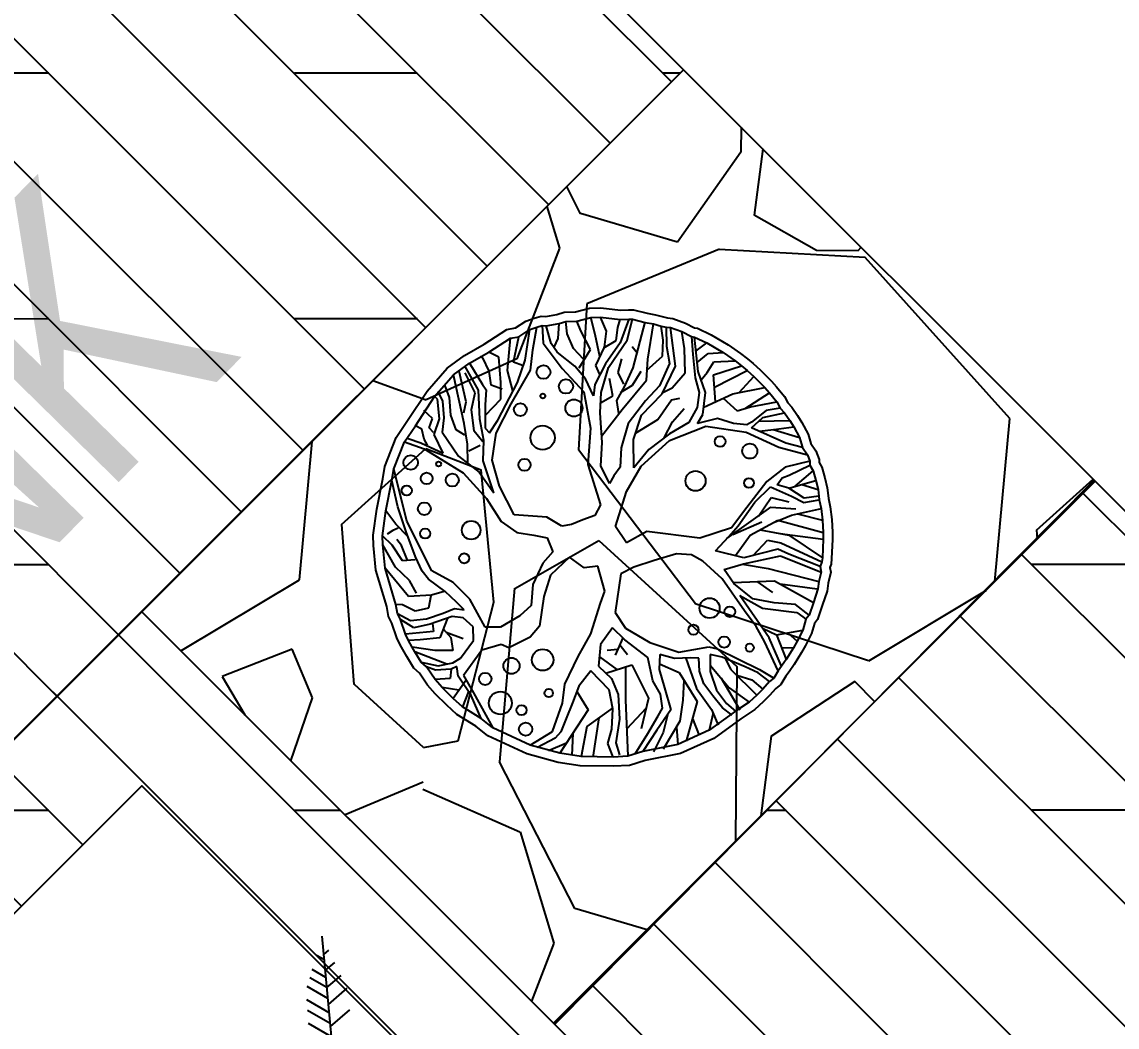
# Model space of a CAD drawing. Extents: x 58467 to 79089, y -33726 to -17391.
# Drawn here: x 75537.6 to 75617.6, y -21178.8 to -21105.3 of the extents above; entities that cross this region are included whole.
import ezdxf

# ---------------------------------------------------------------- set-up
doc = ezdxf.new("R2010")
doc.units = 0
doc.header["$LTSCALE"] = 100
for name, color, linetype in [('BA_elev4', 252, 'Continuous'), ('BA_env_landscp', 84, 'Continuous'), ('BA_mat_timber', 44, 'Continuous'), ('BA_text_material', 12, 'Continuous')]:
    doc.layers.add(name, color=color, linetype=linetype)
doc.styles.add('text2', font='arial.ttf', dxfattribs={"width": 0.8})
pattern_1 = [(135.0146264277304, (32883.73066946991, 12448.20458195318), (-4.488981677396104, -4.491274151062485), []), (180.0146264277304, (32883.73066946991, 12448.20458195318), (0.004584944207593367, -17.96049941477927), [8.980256121069154, -17.96051224213831])]

# ---------------------------------------------------------------- blocks, each defined once
blk = doc.blocks.new('MAVİ SEDİR')
for p, q in [((215496.3779623513, 56555.06387845798), (215496.7813826703, 56560.49384092683)), ((215499.7752563247, 56552.23936891902), (215492.5889270631, 56550.34485278089)), ((215506.4907148586, 56546.65613801943), (215507.2457459458, 56556.81871603884)), ((215517.1694370718, 56537.77785047901), (215518.2957571547, 56552.93790932972)), ((215527.7628642939, 56528.97047717742), (215529.2575077468, 56549.08810009085)), ((215510.7168048827, 56543.14256760747), (215498.2885573858, 56539.86613612285)), ((215517.1694370718, 56537.77785047901), (215501.6498382769, 56533.68645286778)), ((215524.0028796901, 56532.09652763487), (215505.2094895044, 56527.14206761769)), ((215541.6481313006, 56517.42626892863), (215543.1956507861, 56538.25559340789)), ((215533.0746803258, 56524.55423437691), (215512.6568940987, 56519.17153841296)), ((215539.775364945, 56518.98328650702), (215519.1668447174, 56513.55030775906)), ((215548.1728522254, 56512.00161723948), (215527.3252987596, 56506.50562268597))]:
    blk.add_line(p, q)
blk.add_lwpolyline([(215733.4426660906, 56289.88447982464), (215610.9784500415, 56459.78505561117), (215484.7751042733, 56564.71049237395)])
blk = doc.blocks.new('buxus')
at = {"linetype": 'Continuous'}
for p, q in [((2909.651759277227, 24934.9465675784), (2909.491642447361, 24936.44451976952)), ((2911.359857368057, 24935.23332635956), (2910.849946217691, 24936.49403250542)), ((2913.064739491384, 24934.8448311144), (2912.542041311637, 24936.93207244626)), ((2914.456090935145, 24935.2719083711), (2913.745015938744, 24936.97592313013)), ((2915.845963882425, 24935.69728105269), (2916.121222398282, 24936.68618048552)), ((2917.175477633082, 24936.72461008154), (2916.119926048896, 24933.82876960074)), ((2916.992325313299, 24934.15934710596), (2917.624940682166, 24936.74099390627)), ((2917.725669489709, 24930.8021415192), (2919.179624923296, 24936.34537294543)), ((2904.547214008604, 24931.75126904465), (2905.137210642162, 24935.45714048374)), ((2905.473010495145, 24932.98837720689), (2905.990125678521, 24935.75138729706)), ((2906.627657173115, 24935.9433535388), (2906.750516608894, 24933.78601377716)), ((2907.738239693198, 24933.74773659666), (2907.131527882774, 24935.90784768384)), ((2908.577154487128, 24934.37917184616), (2908.687601715726, 24936.18906486869)), ((2910.443543032144, 24933.16956255558), (2909.651759277227, 24934.9465675784)), ((2912.501524348132, 24933.01843381141), (2911.359857368057, 24935.23332635956)), ((2914.209622432369, 24933.30519259256), (2914.456090935145, 24935.2719083711)), ((2915.63550003945, 24934.11153894517), (2915.845963882425, 24935.69728105269)), ((2919.504646289451, 24931.84585437279), (2920.181524622212, 24936.15739872462)), ((2921.375547138171, 24934.16891004604), (2921.117240069608, 24935.88942903279)), ((2921.736208863342, 24935.76177781651), (2921.755609968232, 24933.43004432071)), ((2922.844921405831, 24930.98874795574), (2922.271164032993, 24935.70699640829)), ((2923.977965774437, 24933.13634425192), (2923.636178602038, 24935.21490575716)), ((2902.41513800961, 24930.47018974281), (2902.754920146594, 24934.39308643397)), ((2903.138381084662, 24931.47376837253), (2903.793172391102, 24934.58279718968)), ((2906.750516608894, 24933.78601377716), (2909.041413094962, 24930.71173000309)), ((2908.450704274829, 24932.72055993059), (2907.738239693198, 24933.74773659666)), ((2908.086644441652, 24933.30814449622), (2908.577154487128, 24934.37917184616)), ((2913.650753854125, 24932.15904258549), (2913.064739491384, 24934.8448311144)), ((2914.143090288466, 24933.22848581605), (2915.63550003945, 24934.11153894517)), ((2916.119926048896, 24933.82876960074), (2914.347563331256, 24931.27985838461)), ((2914.697446563006, 24930.84197085929), (2916.992325313299, 24934.15934710596)), ((2921.280755020665, 24932.21102450557), (2921.375547138171, 24934.16891004604)), ((2924.807398417739, 24934.59443509041), (2924.962820796806, 24932.41952435062)), ((2925.635716858751, 24930.33940873445), (2925.191807806216, 24934.53581671373)), ((2925.367365831465, 24932.87621304249), (2926.674486333769, 24933.82901204162)), ((2901.335308722639, 24932.08483046606), (2900.135202170651, 24932.71952245026)), ((2905.209149430032, 24930.49610449509), (2905.473010495145, 24932.98837720689)), ((2910.598965404619, 24930.99465176305), (2908.450704274829, 24932.72055993059)), ((2911.640433623222, 24931.85961654507), (2910.443543032144, 24933.16956255558)), ((2911.149923564562, 24930.78858919513), (2912.501524348132, 24933.01843381141)), ((2913.158765305575, 24931.08631066044), (2914.209622432369, 24933.30519259256)), ((2918.220873999169, 24932.55012747056), (2917.606599656234, 24933.35473728826)), ((2921.755609968232, 24933.43004432071), (2922.1277623734, 24931.33896602039)), ((2924.062509444592, 24930.20447938695), (2923.977965774437, 24933.13634425192)), ((2924.962820796806, 24932.41952435062), (2925.264094486469, 24929.57149197786)), ((2925.518553986047, 24931.44698516821), (2926.837119753532, 24932.56212763503)), ((2926.837119753532, 24932.56212763503), (2928.672605016574, 24932.64889061889)), ((2898.887016122648, 24928.08507453012), (2897.215088430314, 24931.03170708791)), ((2897.78491766226, 24931.35290602837), (2899.343000011396, 24928.77683278415)), ((2899.378822517509, 24932.01351281759), (2899.060597380551, 24932.15212671802)), ((2900.154603275541, 24930.38778895446), (2899.378822517509, 24932.01351281759)), ((2901.586053271876, 24929.00881010435), (2901.335308722639, 24932.08483046606)), ((2904.241775901028, 24931.06334781181), (2903.138381084662, 24931.47376837253)), ((2903.62803159098, 24929.00896257261), (2904.547214008604, 24931.75126904465)), ((2911.895872616666, 24929.46055483752), (2910.598965404619, 24930.99465176305)), ((2914.347563331256, 24931.27985838461), (2913.027620635885, 24928.75074014344)), ((2913.654499861107, 24929.97530150215), (2913.158765305575, 24931.08631066044)), ((2915.899031604883, 24930.2089834502), (2916.326225473958, 24931.87855804992)), ((2919.321493969668, 24929.2805913972), (2919.504646289451, 24931.84585437279)), ((2919.345059485878, 24930.48481150699), (2921.280755020665, 24932.21102450557)), ((2922.1277623734, 24931.33896602039), (2920.907836305591, 24928.58569681146)), ((2921.235543593176, 24927.62042732204), (2922.844921405831, 24930.98874795574)), ((2926.705975083842, 24930.22655717078), (2927.551062825053, 24931.53665559681)), ((2927.491144756657, 24929.95475045775), (2930.909643717979, 24931.02360807517)), ((2927.551062825053, 24931.53665559681), (2930.112919946599, 24931.64329999881)), ((2897.122745970405, 24924.03266957932), (2895.819042535754, 24929.92767122979)), ((2897.372430434091, 24926.67463938416), (2896.524893035285, 24930.40569292625)), ((2898.467732671874, 24927.76771255812), (2897.227875466288, 24930.2051719019)), ((2900.412910350697, 24928.66726991497), (2900.154603275541, 24930.38778895446)), ((2903.053507914827, 24928.01080497799), (2902.41513800961, 24930.47018974281)), ((2902.841565581963, 24926.42335829537), (2905.209149430032, 24930.49610449509)), ((2909.041413094962, 24930.71173000309), (2911.683930283802, 24927.87310815489)), ((2913.809922240174, 24927.80039076235), (2914.697446563006, 24930.84197085929)), ((2916.575143640923, 24928.80412186034), (2915.899031604883, 24930.2089834502)), ((2916.674812362916, 24928.58325958707), (2917.725669489709, 24930.8021415192)), ((2917.646880355903, 24928.69297487177), (2918.675561538532, 24930.38447478706)), ((2922.446517549837, 24928.34135706305), (2924.062509444592, 24930.20447938695)), ((2926.506819780359, 24927.81257530214), (2925.635716858751, 24930.33940873445)), ((2925.983438380897, 24929.3307628424), (2926.705975083842, 24930.22655717078)), ((2927.73300221526, 24926.66812533463), (2927.491144756657, 24929.95475045775)), ((2927.601762134245, 24928.4515599192), (2931.578459572905, 24930.46469935601)), ((2930.621024478608, 24927.78253805281), (2932.394059347379, 24929.73066383149)), ((2895.350801663695, 24927.20345310486), (2894.825235408828, 24928.61215171592)), ((2899.343000011396, 24928.77683278415), (2899.79107347525, 24928.11637846319)), ((2901.749038176862, 24928.18940068677), (2900.412910350697, 24928.66726991497)), ((2901.241576684092, 24924.40895486451), (2903.62803159098, 24929.00896257261)), ((2901.575274771862, 24926.97805480855), (2901.586053271876, 24929.00881010435)), ((2912.869512335387, 24927.3914019055), (2911.895872616666, 24929.46055483752)), ((2913.027620635885, 24928.75074014344), (2912.869512335387, 24927.3914019055)), ((2915.212582216835, 24927.39922825794), (2914.840081912692, 24929.49359525276)), ((2915.728666321074, 24926.81718528861), (2916.674812362916, 24928.58325958707)), ((2916.151165726165, 24927.80980128692), (2917.646880355903, 24928.69297487177)), ((2916.373120249136, 24925.7115972709), (2919.321493969668, 24929.2805913972)), ((2920.907836305591, 24928.58569681146), (2919.206352290269, 24926.79373972051)), ((2921.32088989718, 24927.79905145711), (2922.446517549837, 24928.34135706305)), ((2925.264094486469, 24929.57149197786), (2925.755134578017, 24927.78352427089)), ((2929.853267844021, 24927.63413206162), (2933.732082940478, 24928.38390008503)), ((2893.861259987831, 24926.99894269653), (2893.528858236261, 24927.28725363727)), ((2894.114872599002, 24924.60146510836), (2893.861259987831, 24926.99894269653)), ((2893.918309981106, 24927.90230511478), (2894.496231771857, 24926.72001032055)), ((2895.506224042763, 24925.02854236506), (2895.350801663695, 24927.20345310486)), ((2898.004186257207, 24925.72045303461), (2898.467732671874, 24927.76771255812)), ((2899.033397479315, 24924.55295789299), (2898.887016122648, 24928.08507453012)), ((2899.79107347525, 24928.11637846319), (2899.678799864379, 24926.3080695073)), ((2899.739247972253, 24925.03097958945), (2901.575274771862, 24926.97805480855)), ((2911.683930283802, 24927.87310815489), (2912.528251715105, 24923.4668005865)), ((2913.694780554184, 24925.3135391384), (2913.809922240174, 24927.80039076235)), ((2913.718346076987, 24926.51775924819), (2915.212582216835, 24927.39922825794)), ((2918.71114778081, 24925.04575376915), (2921.235543593176, 24927.62042732204)), ((2922.369118001261, 24926.90902850858), (2923.409196628041, 24927.09715514491)), ((2925.755134578017, 24927.78352427089), (2925.494141581431, 24925.96979422716)), ((2926.190603166177, 24925.09389877352), (2926.506819780359, 24927.81257530214)), ((2926.29764192357, 24926.01416586623), (2929.853267844021, 24927.63413206162)), ((2928.665274106872, 24927.09287443105), (2930.375966023768, 24925.5468907825)), ((2931.347228956917, 24925.85416864826), (2934.306565678033, 24927.74287694992)), ((2893.279173779167, 24924.64528383243), (2892.197954906966, 24925.58308640998)), ((2894.496231771857, 24926.72001032055), (2894.634172664151, 24924.6946761126)), ((2897.064124244803, 24925.30817543052), (2897.372430434091, 24926.67463938416)), ((2898.355989107074, 24923.10040859807), (2898.004186257207, 24925.72045303461)), ((2899.678799864379, 24926.3080695073), (2899.679329903858, 24923.4490744504)), ((2901.0314607335, 24922.81992400976), (2902.841565581963, 24926.42335829537)), ((2913.845508482452, 24922.46166974445), (2916.373120249136, 24925.7115972709)), ((2915.969491902864, 24925.24624283371), (2915.728666321074, 24926.81718528861)), ((2919.206352290269, 24926.79373972051), (2917.082368863265, 24924.00916663126)), ((2920.732776551205, 24924.5169401012), (2922.369118001261, 24926.90902850858)), ((2922.504190825028, 24924.20515163256), (2923.919107785, 24925.83644899905)), ((2925.494141581431, 24925.96979422716), (2924.478158516932, 24924.12689269645)), ((2930.375966023768, 24925.5468907825), (2931.985873882494, 24926.05621635929)), ((2931.985873882494, 24926.05621635929), (2935.197907844868, 24926.65963695034)), ((2933.923489022213, 24925.60027244665), (2932.108159670287, 24924.17887461654)), ((2935.63158710645, 24925.88703122781), (2933.923489022213, 24925.60027244665)), ((2892.87085096891, 24923.50297084655), (2893.279173779167, 24924.64528383243)), ((2893.483646815364, 24922.696656401), (2894.114872599002, 24924.60146510836)), ((2894.634172664151, 24924.6946761126), (2894.439711811468, 24922.95765284539)), ((2896.147809902297, 24923.24441162655), (2895.506224042763, 24925.02854236506)), ((2899.537224593651, 24921.93845500002), (2899.033397479315, 24924.55295789299)), ((2900.19541401469, 24922.86703148107), (2901.241576684092, 24924.40895486451)), ((2913.924827649144, 24921.71184138771), (2913.694780554184, 24925.3135391384)), ((2917.741436209573, 24922.0754593609), (2918.71114778081, 24925.04575376915)), ((2917.990378076096, 24922.83798572371), (2920.732776551205, 24924.5169401012)), ((2925.549895231913, 24924.01574570789), (2926.190603166177, 24925.09389877352)), ((2927.978020430292, 24924.63082914519), (2925.549895231913, 24924.01574570789)), ((2929.933117056785, 24924.02530864798), (2927.978020430292, 24924.63082914519)), ((2932.103465219488, 24923.50191601512), (2933.483508123757, 24924.75723303293)), ((2932.964451310351, 24924.2850876668), (2936.785219555373, 24924.39222644358)), ((2933.483508123757, 24924.75723303293), (2936.147671217282, 24925.30498825848)), ((2891.9827966066, 24923.32038575379), (2891.181971835875, 24923.74018487927)), ((2892.261801129438, 24922.12554415603), (2891.9827966066, 24923.32038575379)), ((2893.385456576668, 24922.91922324937), (2892.87085096891, 24923.50297084655)), ((2894.439711811468, 24922.95765284539), (2896.414209542851, 24920.02039885238)), ((2897.198849176187, 24922.607587249), (2896.147809902297, 24923.24441162655)), ((2897.542559460657, 24921.49103654714), (2897.122745970405, 24924.03266957932)), ((2899.402681809363, 24921.78333687187), (2898.355989107074, 24923.10040859807)), ((2899.679329903858, 24923.4490744504), (2900.19541401469, 24922.86703148107)), ((2912.528251715105, 24923.4668005865), (2912.168120029412, 24919.01493775912)), ((2917.082368863265, 24924.00916663126), (2916.261376684336, 24921.04429331085)), ((2921.473549856992, 24922.27102229251), (2922.504190825028, 24924.20515163256)), ((2924.478158516932, 24924.12689269645), (2922.127526109565, 24922.76356496905)), ((2922.140313132354, 24921.93702983579), (2926.567797927712, 24923.67649032739)), ((2926.567797927712, 24923.67649032739), (2931.481280451658, 24922.95431325783)), ((2931.536504062662, 24923.85925979546), (2929.933117056785, 24924.02530864798)), ((2931.481280451658, 24922.95431325783), (2935.453311397747, 24921.14302043849)), ((2932.108159670287, 24924.17887461654), (2931.536504062662, 24923.85925979546)), ((2936.309707665266, 24921.62487915615), (2932.103465219488, 24923.50191601512)), ((2933.036470057039, 24923.08556237698), (2934.846599587323, 24923.30313157842)), ((2934.77402897383, 24923.29440892778), (2937.970805456901, 24922.29349488)), ((2934.846599587323, 24923.30313157842), (2937.267239120189, 24923.59124400981)), ((2889.861911842522, 24921.77924902429), (2892.236757110154, 24920.91961941839)), ((2890.287833437535, 24922.20380309214), (2891.856694286685, 24921.65848514372)), ((2891.856694286685, 24921.65848514372), (2894.558781644943, 24920.40505712907)), ((2892.641863952908, 24921.3866784307), (2892.261801129438, 24922.12554415603)), ((2894.558781644943, 24920.40505712907), (2893.483646815364, 24922.696656401)), ((2899.422082914253, 24919.45160337607), (2899.537224593651, 24921.93845500002)), ((2900.544348789438, 24919.56844432372), (2901.0314607335, 24922.81992400976)), ((2913.773333424154, 24918.84730473449), (2913.924827649144, 24921.71184138771)), ((2917.805282432046, 24918.61791705421), (2917.741436209573, 24922.0754593609)), ((2918.691510412084, 24918.80208626635), (2922.140313132354, 24921.93702983579)), ((2922.127526109565, 24922.76356496905), (2919.60782475459, 24920.86585007032)), ((2938.329510053389, 24921.09764955483), (2936.309707665266, 24921.62487915615)), ((2892.236757110154, 24920.91961941839), (2897.004918362983, 24918.01156892489)), ((2897.561960565547, 24919.15930305134), (2897.542559460657, 24921.49103654714)), ((2897.705892264618, 24920.6683383296), (2899.065585606994, 24921.39468921119)), ((2916.261376684336, 24921.04429331085), (2916.132058396919, 24918.70713867447)), ((2919.60782475459, 24920.86585007032), (2917.805282432046, 24918.61791705421)), ((2935.453311397747, 24921.14302043849), (2938.928445000271, 24920.18361187962)), ((2896.414209542851, 24920.02039885238), (2898.963230956978, 24918.08130240124)), ((2900.738043332214, 24915.58906164924), (2899.422082914253, 24919.45160337607)), ((2901.412235743544, 24916.36635691785), (2900.544348789438, 24919.56844432372)), ((2912.168120029412, 24919.01493775912), (2913.745603490031, 24914.10713096637)), ((2939.224741149718, 24919.41401575714), (2936.240400682087, 24918.68905681425)), ((2936.721958623007, 24917.72774474902), (2939.23696552059, 24918.94850109906)), ((2890.143665468036, 24912.11936676254), (2888.544742812986, 24918.50049724401)), ((2897.004918362983, 24918.01156892489), (2899.831117911085, 24914.87921499536)), ((2898.963230956978, 24918.08130240124), (2900.738043332214, 24915.58906164924)), ((2914.830986773552, 24916.70528199441), (2913.773333424154, 24918.84730473449)), ((2915.338978312394, 24917.6267328125), (2914.830986773552, 24916.70528199441)), ((2916.132058396919, 24918.70713867447), (2915.338978312394, 24917.6267328125)), ((2916.90027662244, 24915.72591354186), (2918.691510412084, 24918.80208626635)), ((2936.240400682087, 24918.68905681425), (2934.007266382462, 24916.95200163999)), ((2935.848080868715, 24917.39546266868), (2936.721958623007, 24917.72774474902)), ((2937.440942976339, 24916.36982149669), (2939.621568691691, 24918.25269845434)), ((2889.049659573046, 24913.8837045261), (2888.331970501136, 24917.09291764766)), ((2903.215838138454, 24912.89629982015), (2901.412235743544, 24916.36635691785)), ((2934.007266382462, 24916.95200163999), (2931.546186753088, 24913.77878089006)), ((2932.535299422623, 24914.41734180251), (2934.455339846316, 24916.29154726629)), ((2934.455339846316, 24916.29154726629), (2936.98974784879, 24915.18057012053)), ((2935.259380577951, 24916.54700216711), (2935.848080868715, 24917.39546266868)), ((2936.662040554612, 24916.1458396627), (2935.259380577951, 24916.54700216711)), ((2936.662040554612, 24916.1458396627), (2939.959621874993, 24917.09409504438)), ((2938.259419514672, 24916.60518333803), (2940.230266030716, 24915.9890771873)), ((2915.537897345449, 24911.46531362979), (2916.90027662244, 24915.72591354186)), ((2932.977337245013, 24912.73800032124), (2934.513961571918, 24915.01604146782)), ((2934.513961571918, 24915.01604146782), (2936.684309734621, 24914.49264883496)), ((2938.528429099628, 24914.93623037212), (2936.662040554612, 24916.1458396627)), ((2936.98974784879, 24915.18057012053), (2938.509558027625, 24914.40896881101)), ((2940.31871443227, 24915.1517034646), (2938.528429099628, 24914.93623037212)), ((2890.05208931144, 24910.83673524838), (2889.049659573046, 24913.8837045261)), ((2899.831117911085, 24914.87921499536), (2901.637588381114, 24912.08770061847)), ((2913.745603490031, 24914.10713096637), (2913.05254001329, 24912.80257413665)), ((2929.133205098135, 24910.01147808498), (2934.488917552634, 24913.81011673018)), ((2931.546186753088, 24913.77878089006), (2929.689810404771, 24911.30273948199)), ((2930.493851136406, 24911.55819433008), (2932.535299422623, 24914.41734180251)), ((2934.488917552634, 24913.81011673018), (2937.53462196611, 24913.62071080551)), ((2937.010627436977, 24912.85054119985), (2940.639833209545, 24913.67502373377)), ((2938.509558027625, 24914.40896881101), (2940.367854000651, 24914.70285325512)), ((2888.820324671252, 24911.77070085748), (2887.591775985381, 24913.37992049288)), ((2907.177950130281, 24912.59008490762), (2903.215838138454, 24912.89629982015)), ((2909.028683570796, 24911.52846802951), (2907.177950130281, 24912.59008490762)), ((2911.594656425626, 24912.29879010343), (2910.217481596476, 24911.72201580642)), ((2913.05254001329, 24912.80257413665), (2911.594656425626, 24912.29879010343)), ((2931.977308776241, 24910.40890804403), (2935.334535333323, 24912.26122009931)), ((2934.728244181827, 24911.92670579082), (2937.010627436977, 24912.85054119985)), ((2935.334535333323, 24912.26122009931), (2940.864881873079, 24910.73286538899)), ((2937.731317875071, 24913.01426758789), (2940.790490322609, 24912.23751600495)), ((2888.446875916698, 24911.00436822027), (2887.741025417168, 24910.52634652382)), ((2889.100718766136, 24911.25269740541), (2888.446875916698, 24911.00436822027)), ((2890.265951262421, 24910.24202501979), (2888.820324671252, 24911.77070085748)), ((2893.204606568489, 24906.06227368374), (2890.143665468036, 24912.11936676254)), ((2901.637588381114, 24912.08770061847), (2903.519979916422, 24910.7268101682)), ((2910.217481596476, 24911.72201580642), (2909.028683570796, 24911.52846802951)), ((2916.880639253715, 24909.48224598632), (2915.537897345449, 24911.46531362979)), ((2929.689810404771, 24911.30273948199), (2925.817978226747, 24910.03417497116)), ((2929.3494982349, 24910.23883784775), (2930.493851136406, 24911.55819433008)), ((2929.834613291714, 24910.50896493118), (2933.392225736212, 24912.04020546326)), ((2933.158160738692, 24911.06042986613), (2936.661274251298, 24910.42943366827)), ((2888.336428694692, 24909.19447519774), (2887.157019583795, 24910.35484462367)), ((2889.474697560168, 24909.1600349857), (2888.942610465637, 24909.89335911473)), ((2891.206543314304, 24907.79530756697), (2890.05208931144, 24910.83673524838)), ((2903.519979916422, 24910.7268101682), (2905.593964222701, 24910.42440026433)), ((2905.593964222701, 24910.42440026433), (2907.214832715352, 24910.10877482724)), ((2907.214832715352, 24910.10877482724), (2907.924429215272, 24908.4030554931)), ((2919.381469543279, 24910.85269937667), (2916.880639253715, 24909.48224598632)), ((2925.817978226747, 24910.03417497116), (2919.381469543279, 24910.85269937667)), ((2927.717851235644, 24908.52370798905), (2929.3494982349, 24910.23883784775)), ((2930.164704662622, 24907.92786371514), (2931.977308776241, 24910.40890804403)), ((2932.330164440278, 24907.9599100542), (2934.081124788449, 24909.80880868739)), ((2934.081124788449, 24909.80880868739), (2935.703819669964, 24909.49159913092)), ((2935.430043632378, 24910.6512083251), (2936.16424955639, 24910.51895996135)), ((2936.16424955639, 24910.51895996135), (2940.869834658959, 24909.9131739236)), ((2936.661274251298, 24910.42943366827), (2940.755277168741, 24907.67204085477)), ((2888.772245175236, 24906.50156095314), (2887.199986211488, 24909.22733123766)), ((2889.598461844443, 24907.28439781806), (2888.336428694692, 24909.19447519774)), ((2890.182467677816, 24907.45589977095), (2889.474697560168, 24909.1600349857)), ((2907.924429215272, 24908.4030554931), (2906.712065673381, 24907.0052876064)), ((2931.208324240813, 24907.67372723495), (2927.717851235644, 24908.52370798905)), ((2935.330370922003, 24908.72526649372), (2931.208324240813, 24907.67372723495)), ((2936.680675356188, 24908.09770017247), (2935.330370922003, 24908.72526649372)), ((2935.703819669964, 24909.49159913092), (2940.70385410337, 24907.1710910119)), ((2891.17019076212, 24907.41762259044), (2889.598461844443, 24907.28439781806)), ((2891.998327062629, 24906.01830254415), (2891.206543314304, 24907.79530756697)), ((2906.712065673381, 24907.0052876064), (2905.474658125391, 24904.40159498205)), ((2909.961713090168, 24907.7262493072), (2907.622389215701, 24905.53468187142)), ((2911.7600909948, 24906.43822866499), (2909.961713090168, 24907.7262493072)), ((2909.961713090168, 24907.7262493072), (2909.961713090168, 24907.7262493072)), ((2920.281014592178, 24907.35133834591), (2917.800881743705, 24906.50656239728)), ((2922.995706832723, 24908.12708150767), (2920.281014592178, 24907.35133834591)), ((2924.819476642429, 24908.04169685587), (2922.995706832723, 24908.12708150767)), ((2926.187262563388, 24907.26455400278), (2924.819476642429, 24908.04169685587)), ((2928.531904163977, 24905.09351213849), (2926.187262563388, 24907.26455400278)), ((2928.791507581926, 24906.23040408927), (2931.135619143036, 24906.91835728189)), ((2931.135619143036, 24906.91835728189), (2935.643901601569, 24907.90969399186)), ((2935.643901601569, 24907.90969399186), (2940.617832239981, 24905.91042700446)), ((2940.470502432904, 24906.58184400956), (2936.680675356188, 24908.09770017247)), ((2890.357291155181, 24902.94925548261), (2887.499433518879, 24906.38088298429)), ((2890.453561769168, 24904.90884559819), (2888.772245175236, 24906.50156095314)), ((2892.780628660325, 24905.06795311033), (2891.998327062629, 24906.01830254415)), ((2895.772499034843, 24904.65043879371), (2893.204606568489, 24906.06227368374)), ((2913.401656935134, 24906.64828066963), (2911.7600909948, 24906.43822866499)), ((2914.253888791332, 24903.59418567622), (2913.401656935134, 24906.64828066963)), ((2916.222631986365, 24905.69796319559), (2915.509401108011, 24901.00873386724)), ((2917.800881743705, 24906.50656239728), (2916.222631986365, 24905.69796319559)), ((2929.952045620819, 24904.54277310224), (2928.791507581926, 24906.23040408927)), ((2931.021550140609, 24906.88488013554), (2934.144971010921, 24906.3512663807)), ((2934.144971010921, 24906.3512663807), (2940.32559698851, 24904.77900708733)), ((2891.297701059968, 24903.35824439221), (2890.453561769168, 24904.90884559819)), ((2894.829221061529, 24903.56290721606), (2892.780628660325, 24905.06795311033)), ((2897.802220377229, 24902.61813133833), (2895.772499034843, 24904.65043879371)), ((2905.474658125391, 24904.40159498205), (2905.292984295497, 24901.83803652884)), ((2907.622389215701, 24905.53468187142), (2906.837749582365, 24902.94749352754)), ((2931.286877110784, 24901.20749288377), (2928.531904163977, 24905.09351213849)), ((2929.876276641443, 24904.65295481007), (2934.905096671045, 24904.87353498277)), ((2932.26650762969, 24902.67270943796), (2929.952045620819, 24904.54277310224)), ((2932.780325192507, 24904.78033568658), (2934.680456213458, 24903.43748991557)), ((2934.905096671045, 24904.87353498277), (2939.663851130591, 24902.20407558832)), ((2935.618309308319, 24904.47345294091), (2940.125244676018, 24903.87949935782)), ((2893.137125967584, 24903.1248672752), (2890.357291155181, 24902.94925548261)), ((2893.069115327199, 24903.04645592357), (2892.776464242412, 24901.53199950474)), ((2894.67719679706, 24903.55736561974), (2893.137125967584, 24903.1248672752)), ((2896.174831044915, 24902.25838229338), (2894.829221061529, 24903.56290721606)), ((2906.837749582365, 24902.94749352754), (2906.314285105895, 24899.31832881223)), ((2913.725199804807, 24902.14705746914), (2914.253888791332, 24903.59418567622)), ((2934.279277524781, 24897.93098351025), (2930.713649770832, 24903.06674627942)), ((2930.713649770832, 24903.06674627942), (2933.447743122859, 24901.51075589265)), ((2889.632569596832, 24901.94397222505), (2888.795044388132, 24901.98937512124)), ((2891.150553393394, 24901.1739550349), (2889.632569596832, 24901.94397222505)), ((2897.107330524808, 24901.31515862799), (2896.174831044915, 24902.25838229338)), ((2899.670528540362, 24899.22636513654), (2897.802220377229, 24902.61813133833)), ((2905.292984295497, 24901.83803652884), (2903.912593498845, 24900.58600825826)), ((2912.532237374398, 24898.41755608664), (2913.725199804807, 24902.14705746914)), ((2934.88962371364, 24902.16582108556), (2932.26650762969, 24902.67270943796)), ((2937.482560199277, 24901.95991093317), (2934.88962371364, 24902.16582108556)), ((2939.130740221712, 24900.66476457527), (2937.482560199277, 24901.95991093317)), ((2888.990035280294, 24900.86740333154), (2890.592032707534, 24900.02451633333)), ((2890.592032707534, 24900.02451633333), (2892.534342311237, 24900.24553102212)), ((2892.776464242412, 24901.53199950474), (2891.150553393394, 24901.1739550349)), ((2892.534342311237, 24900.24553102212), (2894.579536597843, 24900.92093741121)), ((2895.679626535455, 24900.51039639477), (2892.982415775091, 24899.58507664842)), ((2895.102630003168, 24900.31244881948), (2894.142953813985, 24897.89744566138)), ((2894.579536597843, 24900.92093741121), (2895.953406554831, 24901.49759125249)), ((2896.984096280012, 24900.33180073872), (2895.679626535455, 24900.51039639477)), ((2895.953406554831, 24901.49759125249), (2897.107330524808, 24901.31515862799)), ((2898.233342400381, 24899.24825854505), (2896.984096280012, 24900.33180073872)), ((2903.912593498845, 24900.58600825826), (2901.562308983861, 24899.21939183637)), ((2915.509401108011, 24901.00873386724), (2916.769955761281, 24899.09695191244)), ((2932.697629652842, 24899.30283664467), (2931.286877110784, 24901.20749288377)), ((2933.447743122859, 24901.51075589265), (2937.660069611259, 24900.98751572805)), ((2937.660069611259, 24900.98751572805), (2938.811125499524, 24900.12654038275)), ((2890.988098527887, 24899.13436944831), (2889.371576593653, 24900.13024223406)), ((2892.982415775091, 24899.58507664842), (2890.988098527887, 24899.13436944831)), ((2893.25485582339, 24899.67854143241), (2893.378481588852, 24898.69492981613)), ((2894.577116467458, 24898.99000605469), (2895.497952712153, 24897.94683794156)), ((2898.255611580391, 24897.59506771731), (2898.233342400381, 24899.24825854505)), ((2901.562308983861, 24899.21939183637), (2899.670528540362, 24899.22636513654)), ((2906.314285105895, 24899.31832881223), (2905.168453707908, 24897.99726770205)), ((2915.178918981151, 24899.11488784403), (2913.730954347749, 24897.10602595674)), ((2916.694034709186, 24897.66632798582), (2915.178918981151, 24899.11488784403)), ((2916.769955761281, 24899.09695191244), (2919.75391572409, 24897.32722502084)), ((2933.725451296312, 24897.4585034101), (2932.697629652842, 24899.30283664467)), ((2933.475985395956, 24899.08800775828), (2935.153155285665, 24898.26326564332)), ((2893.378481588852, 24898.69492981613), (2889.959254592906, 24898.34217020947)), ((2891.7497026779, 24897.65834262549), (2890.346650791622, 24897.58344521635)), ((2894.142953813985, 24897.89744566138), (2891.7497026779, 24897.65834262549)), ((2894.920717035166, 24898.6007585941), (2897.020978858491, 24897.85049065834)), ((2895.497952712153, 24897.94683794156), (2895.740604676215, 24896.37431142)), ((2896.673104156108, 24895.43108770187), (2898.255611580391, 24897.59506771731)), ((2905.168453707908, 24897.99726770205), (2902.583609787667, 24896.69968411976)), ((2911.01156764322, 24895.65332424629), (2912.532237374398, 24898.41755608664)), ((2916.456653388563, 24897.89328160605), (2915.529332245788, 24895.81800531453)), ((2919.493270619887, 24895.51020628262), (2916.694034709186, 24897.66632798582)), ((2935.782136262914, 24894.4499637284), (2934.279277524781, 24897.93098351025)), ((2935.153155285665, 24898.26326564332), (2938.372408614894, 24898.85524225471)), ((2935.153155285665, 24898.26326564332), (2936.361374720726, 24895.27376877797)), ((2936.562049169224, 24898.52234191584), (2937.70262997116, 24897.51339351327)), ((2893.548080582531, 24896.37032198329), (2890.799216472239, 24896.76552530451)), ((2895.740604676215, 24896.37431142), (2893.548080582531, 24896.37032198329)), ((2899.28630129898, 24896.42927720354), (2897.043778071387, 24893.33830482644)), ((2901.633717732253, 24897.11735090463), (2899.28630129898, 24896.42927720354)), ((2902.583609787667, 24896.69968411976), (2901.633717732253, 24897.11735090463)), ((2913.730954347749, 24897.10602595674), (2913.48126987747, 24894.46405620464)), ((2915.821905863672, 24896.47276346137), (2914.561958710192, 24896.38524863125)), ((2916.090067927354, 24897.07289040047), (2917.036355408426, 24895.87293913827)), ((2919.75391572409, 24897.32722502084), (2923.277873199732, 24896.1763865752)), ((2923.277873199732, 24896.1763865752), (2926.912277897381, 24896.8354411521)), ((2926.912277897381, 24896.8354411521), (2927.996712730492, 24896.57289254811)), ((2927.996712730492, 24896.57289254811), (2933.102318078073, 24894.05020096805)), ((2935.362345358111, 24893.87528274519), (2933.725451296312, 24897.4585034101)), ((2935.773258856467, 24896.72894362802), (2937.242054360465, 24896.68718314636)), ((2895.02032796188, 24894.72106405614), (2891.131465893987, 24896.2048514132)), ((2891.882949112803, 24894.95604986886), (2893.972588523583, 24894.50564749979)), ((2895.748697254798, 24894.87081763258), (2896.673104156108, 24895.43108770187)), ((2909.402189830565, 24892.28500355986), (2911.01156764322, 24895.65332424629)), ((2913.588328379001, 24895.59686726938), (2915.711042683095, 24894.04396527462)), ((2920.095287972919, 24892.67313654127), (2919.493270619887, 24895.51020628262)), ((2920.966809298867, 24895.86599785064), (2920.856362076861, 24894.05610477537)), ((2922.754226562982, 24895.40292822231), (2920.966809298867, 24895.86599785064)), ((2924.712191264593, 24895.47595044589), (2922.754226562982, 24895.40292822231)), ((2924.119304557189, 24895.45383875093), (2925.411009271092, 24891.73947581596)), ((2925.698435859008, 24895.43596869028), (2924.712191264593, 24895.47595044589)), ((2925.790542061675, 24893.85960514754), (2925.698435859008, 24895.43596869028)), ((2927.089787302769, 24895.86304594698), (2927.079008809348, 24893.83229065119)), ((2928.560457913223, 24895.54029479419), (2927.089787302769, 24895.86304594698)), ((2931.330903810842, 24894.36198943669), (2928.560457913223, 24895.54029479419)), ((2928.917066868807, 24895.38862452664), (2929.622805720013, 24894.07523065553)), ((2893.651495304914, 24893.96571867942), (2892.549578991622, 24894.37784386799)), ((2895.527272764713, 24894.11002659169), (2893.651495304914, 24893.96571867942)), ((2893.972588523583, 24894.50564749979), (2895.748697254798, 24894.87081763258)), ((2895.521333701423, 24894.10956966156), (2895.419693617826, 24892.97867623722)), ((2896.247299872263, 24894.43835124784), (2895.527272764713, 24894.11002659169)), ((2896.374280124041, 24893.23796810651), (2896.247299872263, 24894.43835124784)), ((2912.556862969567, 24893.90378613535), (2911.089590473712, 24892.04608489929)), ((2914.766961792461, 24891.57762614291), (2912.556862969567, 24893.90378613535)), ((2913.48126987747, 24894.46405620464), (2915.077094357428, 24892.9425060299)), ((2914.360477329623, 24893.62576962371), (2917.546266558792, 24894.61223299241)), ((2916.768534868901, 24894.3714123549), (2916.785374595354, 24890.37355844865)), ((2917.546266558792, 24894.61223299241), (2919.563730917867, 24890.54746566613)), ((2920.856362076861, 24894.05610477537), (2921.54526113569, 24891.8247079995)), ((2920.898418423948, 24894.74527998185), (2923.313277294914, 24893.69337186697)), ((2923.313277294914, 24893.69337186697), (2925.499810595005, 24890.16299176475)), ((2926.332111306834, 24892.29962537678), (2925.790542061675, 24893.85960514754)), ((2927.079008809348, 24893.83229065119), (2927.851921485669, 24891.52802406726)), ((2927.083010883635, 24894.58631280802), (2929.409473808511, 24891.81094582722)), ((2929.622805720013, 24894.07523065553), (2932.761200578075, 24890.94208126466)), ((2932.915419757901, 24893.66867902307), (2931.330903810842, 24894.36198943669)), ((2934.316690149331, 24892.59067837296), (2932.915419757901, 24893.66867902307)), ((2933.102318078073, 24894.05020096805), (2934.718017871645, 24893.06473077897)), ((2895.419693617826, 24892.97867623722), (2893.574219943344, 24892.81904592403)), ((2897.36741413735, 24892.76671255168), (2895.768459278588, 24890.52030079014)), ((2897.982891633381, 24890.88988274577), (2896.374280124041, 24893.23796810651)), ((2897.043778071387, 24893.33830482644), (2898.253455691846, 24891.20182362993)), ((2909.120847278679, 24889.94230737991), (2909.402189830565, 24892.28500355986)), ((2915.077094357428, 24892.9425060299), (2915.886359592526, 24891.0159244225)), ((2921.023092995421, 24891.05295427446), (2920.095287972919, 24892.67313654127)), ((2923.882206167766, 24892.77477844436), (2923.745877807956, 24890.3252036488)), ((2927.394459113624, 24890.83456123812), (2926.332111306834, 24892.29962537678)), ((2928.42071855733, 24892.99048696344), (2930.707215653754, 24889.13623426772)), ((2930.327729392096, 24893.37148521081), (2932.174695202667, 24892.81467692519)), ((2932.174695202667, 24892.81467692519), (2933.487737588553, 24891.67748314949)), ((2896.482424658678, 24891.52336864327), (2894.427149199438, 24891.85981572824)), ((2897.652132548004, 24891.37269076425), (2896.930508538472, 24889.49994121151)), ((2898.253455691846, 24891.20182362993), (2900.59992507229, 24886.94456325268)), ((2911.089590473712, 24892.04608489929), (2910.323821899194, 24889.98615811651)), ((2910.841127450347, 24891.37771636282), (2912.228389372075, 24889.15264968308)), ((2915.239130812005, 24889.26239692757), (2914.766961792461, 24891.57762614291)), ((2915.886359592526, 24891.0159244225), (2916.053090504494, 24888.01277392159)), ((2921.281400063984, 24889.33243528771), (2921.023092995421, 24891.05295427446)), ((2921.54526113569, 24891.8247079995), (2922.28182127301, 24889.14275643905)), ((2925.411009271092, 24891.73947581596), (2927.269835283598, 24889.17436520316)), ((2927.851921485669, 24891.52802406726), (2929.078991675058, 24889.91709985674)), ((2929.409473808511, 24891.81094582722), (2931.842996757754, 24890.0886922569)), ((2899.187874789856, 24888.07644300057), (2897.982891633381, 24890.88988274577)), ((2907.896226746886, 24886.5120796223), (2909.120847278679, 24889.94230737991)), ((2910.323821899194, 24889.98615811651), (2909.54535521973, 24888.07763294916)), ((2916.785374595354, 24890.37355844865), (2917.0606180938, 24883.50347987096)), ((2919.563730917867, 24890.54746566613), (2918.672990627533, 24886.83063154289)), ((2923.745877807956, 24890.3252036488), (2923.412179720185, 24887.75610365202)), ((2925.499810595005, 24890.16299176475), (2924.184296889006, 24885.32377949831)), ((2928.607352688401, 24889.37333406791), (2927.394459113624, 24890.83456123812)), ((2929.078991675058, 24889.91709985674), (2930.162036929531, 24888.97771310707)), ((2912.228389372075, 24889.15264968308), (2908.793103779222, 24883.85200865479)), ((2915.216631321067, 24889.3727207141), (2912.065586614184, 24887.11635279098)), ((2915.123989139199, 24886.77554525088), (2915.239130812005, 24889.26239692757)), ((2919.261668629505, 24889.2870360305), (2916.927002341322, 24886.8385295148)), ((2919.488339892067, 24886.25784662986), (2920.773408531735, 24888.41098446961)), ((2922.28182127301, 24889.14275643905), (2920.578947679051, 24886.6739612024)), ((2920.773408531735, 24888.41098446961), (2921.281400063984, 24889.33243528771)), ((2921.934194951234, 24888.63877410743), (2921.364117351867, 24886.40215454212)), ((2927.43537254207, 24888.77501301542), (2926.97360475457, 24886.65494997668)), ((2927.269835283598, 24889.17436520316), (2928.054044184869, 24887.28249177432)), ((2929.758408583259, 24888.51235872261), (2928.607352688401, 24889.37333406791)), ((2909.54535521973, 24888.07763294916), (2908.882471347893, 24886.47209786669)), ((2912.065586614184, 24887.11635279098), (2911.361074338753, 24883.46768089301)), ((2913.509252075103, 24888.15011802669), (2912.803556159982, 24883.36192055376)), ((2916.053090504494, 24888.01277392159), (2915.600852616134, 24885.13727458422)), ((2923.412179720185, 24887.75610365202), (2921.347954490087, 24884.34686646509)), ((2922.972471640238, 24887.02988973344), (2923.135787383154, 24884.92107005546)), ((2924.938066894402, 24888.09657698548), (2925.762420297044, 24886.02825321499)), ((2905.158917902007, 24884.84706625482), (2907.896226746886, 24886.5120796223)), ((2908.209757433044, 24885.69650717319), (2906.060199953869, 24884.5650044032)), ((2908.882471347893, 24886.47209786669), (2908.209757433044, 24885.69650717319)), ((2910.36734088812, 24886.2810543981), (2910.248685602449, 24883.602978411)), ((2914.628784629739, 24885.02755935226), (2915.123989139199, 24886.77554525088)), ((2917.934185697009, 24883.79447253379), (2919.488339892067, 24886.25784662986)), ((2920.578947679051, 24886.6739612024), (2918.89025068652, 24884.05546897819)), ((2921.364117351867, 24886.40215454212), (2920.193315037352, 24884.04769262226)), ((2909.59199096763, 24885.08469049098), (2907.408931429547, 24884.166525414)), ((2915.255845995463, 24883.39641434856), (2914.628784629739, 24885.02755935226)), ((2915.600852616134, 24885.13727458422), (2916.05988673369, 24883.65186924938))]:
    blk.add_line(p, q, dxfattribs=at)
blk.add_lwpolyline([(2907.069669792887, 24937.04757498523), (2908.414292292458, 24937.29057822356), (2909.295969653957, 24937.57069933513), (2910.690015773812, 24937.62151488093), (2912.379209824212, 24938.044531978), (2913.78683617362, 24938.11177222121), (2916.169435191955, 24937.82125014788), (2917.134221078533, 24937.85641836818), (2917.750662253341, 24937.87888889885), (2919.418737617001, 24937.44136305714), (2920.436142628658, 24937.26256873353), (2921.38790787215, 24936.99000268532), (2921.908716910293, 24936.88259515093), (2922.524651132092, 24936.81952117809), (2924.095604075452, 24936.25318929564), (2925.167928018694, 24935.68511017228), (2925.528041120504, 24935.63019675851), (2927.20718806103, 24934.8297340142), (2929.285638445337, 24933.60216738003), (2930.785206194833, 24932.55520797036), (2931.620652962114, 24931.90539726299), (2932.323072147887, 24931.31840732884), (2933.171974647873, 24930.54580128987), (2934.554843047163, 24929.16281987105), (2935.165932050732, 24928.48095053646), (2936.136319959252, 24927.30164698913), (2936.559676207224, 24926.54743186053), (2937.038602758771, 24926.00729540698), (2937.735760998477, 24925.00919160607), (2938.250760098019, 24924.15340635208), (2939.022081640678, 24922.7306807138), (2939.367026675458, 24921.58070687026), (2939.941967655024, 24920.70328652306), (2940.351788145549, 24919.63882364107), (2940.361880175811, 24919.2545105407), (2940.673588461486, 24918.69058524132), (2941.053780020696, 24917.38756179613), (2941.346553143378, 24916.19219312545), (2941.457879655274, 24915.26722282729), (2941.490047372985, 24914.87551404062), (2941.719353037632, 24913.86615675308), (2941.919405944599, 24912.33920790455), (2941.997272826061, 24910.76426504323), (2942.002569456609, 24909.88766652685), (2941.884879425292, 24907.58525034118), (2941.814302422641, 24906.89770793212), (2941.649953088896, 24906.4868143559), (2941.78194812117, 24905.89267945635), (2941.443852601688, 24904.56360999166), (2941.318924092244, 24903.61564905145), (2940.73708209781, 24901.84220063691), (2940.143247098212, 24900.12755413055), (2939.7869676489, 24899.65123669277), (2939.430623950381, 24898.43934586313), (2938.704437759297, 24896.9844890816), (2938.21786779349, 24896.11164837253), (2937.305955227066, 24894.6481078617), (2936.702718029065, 24893.79017128107), (2936.304697776305, 24893.24529370276), (2935.690030831555, 24892.23753387755), (2935.094137892798, 24891.7621004498), (2934.30824824123, 24890.89634442554), (2933.545643785249, 24890.13246325223), (2932.547552733985, 24889.19677909221), (2930.808042153581, 24888.04710259079), (2927.546199148196, 24885.67085986005), (2923.48641360761, 24883.83669738178), (2919.167525781025, 24882.95614117752), (2917.260431737405, 24882.38078234078), (2915.279055609565, 24882.26324007077), (2911.266496506133, 24882.33666189727), (2908.558916941578, 24882.74188382296), (2904.770079840591, 24883.77928567193), (2900.000140995596, 24885.97383449243), (2898.529537917349, 24887.15264936078), (2896.250584868439, 24888.58976022912), (2894.993873024466, 24889.69324011339), (2893.603092117093, 24891.08215967257), (2892.673087617318, 24892.12807105414), (2891.689191810694, 24893.624882924), (2891.005163001311, 24894.2181799601), (2890.159085020677, 24895.62417744114), (2889.816346292863, 24896.20255210112), (2889.34654263432, 24897.05162616745), (2888.910695505863, 24897.9052435348), (2888.324001641502, 24899.69032120088), (2887.904059679205, 24900.50167464069), (2887.690355153944, 24901.73132419909), (2886.383906031464, 24906.15956863288), (2886.069687049468, 24909.14643145213), (2886.021370999553, 24910.41432238129), (2886.475087964523, 24913.57132759643), (2887.216089616712, 24917.28837357197), (2887.44462671027, 24918.80024393714), (2888.855584354046, 24922.31245821877), (2890.239934005427, 24924.36889568815), (2892.624995134339, 24927.97366152637), (2895.048818055231, 24930.76815480926), (2897.166318403648, 24932.30331600649), (2899.545433514324, 24933.68669650083), (2902.332596803845, 24935.4672301803), (2903.366063227349, 24935.65606647174), (2904.636284802104, 24936.48238948901), (2905.642038042689, 24936.82936384548), (2906.500037158505, 24937.08771479943)], close=True, dxfattribs=at)
blk.add_lwpolyline([(2907.131527882774, 24935.90784768384), (2908.687601715726, 24936.18906486869), (2909.491642447361, 24936.44451976952), (2910.849946217691, 24936.49403250542), (2912.54541022205, 24936.91861969331), (2913.745015938744, 24936.97592313013), (2916.121222398282, 24936.68618048552), (2917.175477633082, 24936.72461008154), (2917.624940682166, 24936.74099390627), (2919.176639965513, 24936.33399277987), (2920.181524622212, 24936.15739872462), (2921.117240069608, 24935.88942903279), (2921.736208863342, 24935.76177781651), (2922.271164032993, 24935.70699640829), (2923.636178602038, 24935.21490575716), (2924.807398417739, 24934.59443509041), (2925.191807806216, 24934.53581671373), (2926.674486333769, 24933.82901204162), (2928.672605016574, 24932.64889061889), (2930.112919946599, 24931.64329999881), (2930.909643717979, 24931.02360807517), (2931.578459572905, 24930.46469935601), (2932.389947147605, 24929.72614552874), (2933.732082940478, 24928.38390008503), (2934.306565678033, 24927.74287694992), (2935.197907844868, 24926.65963695034), (2935.63158710645, 24925.88703122781), (2936.147671217282, 24925.30498825848), (2936.785219555373, 24924.39222644358), (2937.267239120189, 24923.59124400981), (2937.970805456901, 24922.29349488), (2938.329510053389, 24921.09764955483), (2938.928445000271, 24920.18361187962), (2939.224741149718, 24919.41401575714), (2939.23696552059, 24918.94850109906), (2939.621568691691, 24918.25269845434), (2939.959621874993, 24917.09409504438), (2940.230266030716, 24915.9890771873), (2940.330873558486, 24915.1531669173), (2940.367854000651, 24914.70285325512), (2940.603244551743, 24913.66671149752), (2940.790490322609, 24912.23751600495), (2940.864881873079, 24910.73286538899), (2940.869834658959, 24909.9131739236), (2940.755277168741, 24907.67204085477), (2940.70385410337, 24907.1710910119), (2940.468489031776, 24906.5826493331), (2940.617832239981, 24905.91042700446), (2940.329747278981, 24904.77795135933), (2940.209873559108, 24903.86834639159), (2939.663851130591, 24902.20407558832), (2939.130740221712, 24900.66476457527), (2938.757921908385, 24900.16633602266), (2938.372408614894, 24898.85524225471), (2937.70262997116, 24897.51339351327), (2937.242054360465, 24896.68718314636), (2936.361374720726, 24895.27376877797), (2935.782136262914, 24894.4499637284), (2935.362345358111, 24893.87528274519), (2934.827305173298, 24892.99807272086), (2934.316690149331, 24892.59067837296), (2933.487737588553, 24891.67748314949), (2932.757376319699, 24890.94589914162), (2931.842996757754, 24890.0886922569), (2930.162036929531, 24888.97771310707), (2926.97360475457, 24886.65494997668), (2923.135787383154, 24884.92107005546), (2918.89025068652, 24884.05546897819), (2917.0606180938, 24883.50347987096), (2915.255845995463, 24883.39641434856), (2911.361074338753, 24883.46768089301), (2908.793103779222, 24883.85200865479), (2905.158917902007, 24884.84706625482), (2900.59992507229, 24886.94456325268), (2899.187874789856, 24888.07644300057), (2896.930508538472, 24889.49994121151), (2895.768459278588, 24890.52030079014), (2894.427149199438, 24891.85981572824), (2893.574219943344, 24892.81904592403), (2892.549578991622, 24894.37784386799), (2891.882949112803, 24894.95604986886), (2891.131465893987, 24896.2048514132), (2890.799216472239, 24896.76552530451), (2890.346650791622, 24897.58344521635), (2889.959254592906, 24898.34217020947), (2889.371576593653, 24900.13024223406), (2888.990035280294, 24900.86740333154), (2888.795044388132, 24901.98937512124), (2887.499433518879, 24906.38088298429), (2887.199986211488, 24909.22733123766), (2887.157019583795, 24910.35484462367), (2887.591775985381, 24913.37992049288), (2888.331970501136, 24917.09291764766), (2888.544742812986, 24918.50049724401), (2889.861911842522, 24921.77924902429), (2891.181971835875, 24923.74018487927), (2893.528858236261, 24927.28725363727), (2895.819042535754, 24929.92767122979), (2897.78491766226, 24931.35290602837), (2900.135202170651, 24932.71952245026), (2902.754920146594, 24934.39308643397), (2903.793172391102, 24934.58279718968), (2905.137210642162, 24935.45714048374), (2905.990125678521, 24935.75138729706), (2906.627657173115, 24935.9433535388), (2907.131527882774, 24935.90784768384)], dxfattribs=at)
for centre, radius in [((2906.781219858681, 24930.27959413325), 0.8393244073837183), ((2909.519346420743, 24928.53029798853), 0.8703493693210415), ((2906.704449953654, 24927.36410054114), 0.2961710627754955), ((2910.491765206755, 24925.90085278413), 1.042856959181227), ((2903.966323391592, 24925.70281924439), 0.782701753813774), ((2906.67885998751, 24922.28123998647), 1.474249573451567), ((2928.302382856419, 24921.81916174464), 0.6590159177573987), ((2931.91056832673, 24920.65296429725), 0.9158745624281818), ((2890.608360154344, 24919.26672957175), 0.8860812098742654), ((2894.011825882314, 24919.07969790119), 0.2983969367262574), ((2904.478122747446, 24918.98068118405), 0.7371247603563182), ((2892.553197713184, 24917.33040175647), 0.7124919957055847), ((2895.675173793786, 24917.13236826946), 0.7968757471883255), ((2925.308356613133, 24917.02234957767), 1.221206793285593), ((2890.122150764634, 24915.86715399946), 0.6179921724674207), ((2931.808208455559, 24916.75830487558), 0.5920149453794421), ((2892.271708065816, 24913.63377587455), 0.773132579262873), ((2892.374067936987, 24910.6082636434), 0.6099931385244872), ((2897.97827090502, 24911.02633446125), 1.129554953344151), ((2897.133801962916, 24907.59375328142), 0.6111120394726358), ((2927.022884456894, 24901.53172689718), 1.221206793285593), ((2929.47952137818, 24901.09165244645), 0.6474878472974671), ((2925.052456931909, 24898.90228174552), 0.6161043576018662), ((2928.788592246129, 24897.39502656453), 0.6897529454570215), ((2906.67885998751, 24895.22765965471), 1.309873323005242), ((2931.91056832673, 24896.72391296651), 0.4961893704608993), ((2902.891544741001, 24894.50153671079), 0.9791657768209557), ((2899.692798755373, 24892.9062666291), 0.748147094418219), ((2901.535276443042, 24889.96876929864), 1.395429824354259), ((2907.420969058443, 24891.18997603919), 0.5113502973063181), ((2904.119863201644, 24889.11062397731), 0.6161043048629355), ((2904.606072591354, 24886.78923095171), 0.8096940359417171)]:
    blk.add_circle(centre, radius, dxfattribs=at)

msp = doc.modelspace()

# ---------------------------------------------------------------- hatches: boundary and pattern name
at = {"layer": 'BA_elev4'}
h = msp.add_hatch(dxfattribs=at)
h.set_pattern_fill('GRAVEL', color=256, scale=2, angle=269.5448254394165)
h.set_pattern_definition([(137.5576129394163, (23181.28829896604, -28667.55665899791), (-453.9570452575413, 410.019269133839), [6.834428799999997, -676.6096727912997]), (94.51456643941646, (23176.24478020278, -28662.94444667792), (45.95560872220875, -609.9843293289906), [11.72809439999999, -1161.080977870479]), (42.05527253941641, (23175.32163242697, -28651.25274405666), (-562.818025741937, -503.544744685026), [8.269630399999999, -818.6944558819997]), (176.8185144394164, (23162.77942389702, -28631.34047775693), (1015.564373429833, -58.86971564423953), [10.68009039999997, -1057.328748514756]), (202.3784796194165, (23152.11579619298, -28630.74774494227), (611.5985932523944, 249.1491937206634), [10.47267399999997, -1036.796154906876]), (266.8185144394164, (23142.43181549474, -28634.73493917332), (58.86971564423959, 1015.564373429833), [10.68009039999999, -1057.328748514758]), (307.2390659094165, (23141.83908268008, -28645.39856687735), (-502.7376126502065, 664.4148198427781), [14.12387319999999, -1398.26230628494]), (341.8001538094165, (23150.38602566041, -28656.64282041821), (1114.739771770385, -364.4672292995481), [13.33439039999999, -1320.1051320381]), (30.97439105941643, (23163.05333962818, -28660.80758365778), (663.6076879797704, 401.1408187334592), [10.71626, -1060.91091397424]), (84.78118373941655, (23172.2414433346, -28655.29240185841), (-55.23762226925987, -558.3788007132846), [12.2342656, -599.4787389999999]), (131.9422632394165, (23173.3542670968, -28643.1088579046), (-553.9395755301091, 614.0199888126785), [15.82155839999997, -1566.335450243536]), (48.35890026941642, (23161.87190965814, -28681.62685509619), (307.6153433333462, 353.1673831851489), [5.400090799999998, -534.6113164868799]), (81.01405983941645, (23165.46008272019, -28677.59123295372), (-106.8431508916245, -659.572028748666), [10.2736396, -1017.0927799408]), (134.5448254394165, (23167.06474781494, -28667.44366053793), (-50.79839696822974, 0.4035659284833386), [7.184186799999998, -64.65786216855999]), (112.7434159494164, (23173.18880506612, -28663.93620066158), (99.5789642761657, -254.7991167048714), [3.868826399999998, -383.0124473778798]), (201.3462349294164, (23171.69310277207, -28660.36820589595), (152.7987568297002, 49.5876991934328), [5.471312399999994, -268.0950597999996]), (300.5085819694164, (23166.59712043811, -28662.35978518183), (100.3860961453931, -153.2023227653247), [8.886393199999969, -287.325963058199]), (71.10987661941643, (23171.10844127597, -28670.01586566062), (-51.60552881988783, -101.1932280106605), [6.425742799999994, -154.2179623365598]), (285.9343657734165, (23171.92717101059, -28630.90513565437), (148.3595316198468, -509.1946674677023), [9.001759999999999, -891.1765334507799]), (339.8910013794165, (23174.39848465116, -28639.56104143539), (-557.1681029298021, 207.6328131047493), [7.551978799999997, -747.6443135639997]), (202.7434159494165, (23181.26812066961, -28670.09657884632), (254.799116705056, 99.5789642762428), [7.737601999999999, -379.1436717778799]), (253.1552851094165, (23174.13213113836, -28673.08798343442), (156.4308501540506, 506.7732719077275), [9.001759999999999, -891.1765334507998]), (248.9887802194164, (23140.43216489028, -28630.65492477872), (103.6146235788705, 253.1848529841554), [8.680703999999997, -425.35468626212]), (204.3199660394165, (23137.31969052364, -28638.75845433792), (560.8001961578423, 249.5527599312296), [7.273442399999998, -720.0718676143999]), (336.3462349294164, (23130.46568804211, -28670.20099688752), (253.1848529906708, -103.6146235629636), [7.737601999999998, -379.1436717778798]), (286.8988500794164, (23137.55324966195, -28673.3053999356), (-197.9472308453693, 661.9934242880572), [8.51565479999999, -843.047519603999]), (338.9887802194165, (23130.66343534707, -28645.30978237309), (-253.1848529834368, 103.6146235806299), [4.340351999999984, -429.6950382621191]), (10.85475791341645, (23130.48990199782, -28667.15309306943), (203.5971538013905, 49.18413325429971), [2.590291999999997, -256.4398992905196]), (75.50858197141648, (23133.03385750551, -28666.66528739616), (-52.00909475367203, -151.9916249761819), [10.472674, -198.9810917813799]), (95.55383139941644, (23135.65449053962, -28656.52578629895), (46.76273770999967, -508.3875356082515), [9.70533999999997, -960.8272972667379]), (213.2348929694165, (23162.02526471097, -28662.32346424826), (102.0003598614634, 49.99126511834553), [7.326477599999984, -175.8355271935995]), (262.7020520294165, (23155.8971718005, -28666.3389080943), (-108.4574146754973, -862.7656166085301), [12.7911352, -1266.32018130062]), (330.4902213394165, (23154.27232840933, -28679.0264003585), (-353.9745150604022, 206.018549377851), [5.230164799999985, -517.787846362198]), (359.5448254394165, (23158.82400584005, -28681.60264114048), (51.20196289670823, 50.39483103974165), [3.047999999999999, -47.75199999999999]), (29.80126259941646, (23137.18651376724, -28655.52192533744), (-357.2030425055059, -200.3686263485481), [7.057339199999994, -698.6788154639993]), (317.5576129394165, (23143.31057101842, -28652.01446546108), (453.9570452560971, -410.0192691354182), [13.6688576, -669.7752439912998]), (269.5448254394165, (23153.39760854494, -28661.23889010106), (50.39483103974165, -51.20196289670823), [13.208, -37.59199999999999]), (234.8496719394164, (23153.29268140353, -28674.4464733128), (-359.6244377890365, -505.1590083774749), [8.032191199999998, -795.1863344827998]), (163.5994295394164, (23148.66836210569, -28681.0139439851), (-202.7900219453396, 52.41266067861646), [7.396581599999992, -362.4330007754396]), (117.1908007994165, (23141.57272916727, -28678.92550887638), (-500.3162169734023, 969.2052017160374), [12.04290199999997, -1192.249288458756]), (84.97090417941648, (23136.06965434575, -28668.21345326092), (56.0447540384971, 659.9755946584178), [12.7405892, -1261.3169291248])])
h.paths.add_polyline_path([(75546.35325747018, -21148.42866403474), (75585.93813038268, -21108.82357556216), (75616.0272418288, -21138.89733057249), (75576.44236891626, -21178.50241904508)])
at = {"layer": 'BA_mat_timber'}
h = msp.add_hatch(dxfattribs=at)
h.set_pattern_fill('DOLMIT', color=256, angle=135.0146264277304)
h.set_pattern_definition(pattern_1)
h.paths.add_polyline_path([(75458.7334204127, -21172.31477646461), (75554.1102033279, -21077.01189438376), (75585.93813038268, -21108.82357556216), (75490.56135890164, -21204.12644188391)])
h = msp.add_hatch(dxfattribs=at)
h.set_pattern_fill('DOLMIT', color=256, angle=135.0146264277304)
h.set_pattern_definition(pattern_1)
edge = h.paths.add_edge_path()
edge.add_line((75576.51846438767, -21178.57847757502), (75615.95114635737, -21138.82127204255))
edge.add_line((75615.95114635737, -21138.82127204255), (75678.72078704079, -21201.56829385192))
edge.add_line((75678.72078704079, -21201.56829385192), (75586.65289605627, -21293.86331885793))
edge.add_line((75586.65289605627, -21293.86331885793), (75554.76095677074, -21261.96355586064))
edge.add_line((75554.76095677074, -21261.96355586064), (75607.38881235651, -21209.43309357174))
h = msp.add_hatch(dxfattribs=at)
h.set_pattern_fill('DOLMIT', color=256, angle=135.0146264277304)
h.set_pattern_definition(pattern_1)
h.paths.add_polyline_path([(75526.4834535405, -21290.25643799693), (75465.44737319105, -21229.25336982394), (75546.00042421294, -21148.07694348853), (75607.03650456239, -21209.08001166151)])
h.paths.add_polyline_path([(75526.47927555075, -21277.52944564044), (75594.66057982114, -21209.43599118042), (75546.35659910807, -21161.15666618866), (75478.17529483768, -21229.25012064868)], flags=16)

# ---------------------------------------------------------------- linework, layer by layer
at = {"layer": 'BA_elev4'}
msp.add_lwpolyline([(75546.35325747018, -21148.42866403474), (75585.93813038268, -21108.82357556216), (75616.0272418288, -21138.89733057249), (75576.44236891626, -21178.50241904508)], close=True, dxfattribs=at)
at = {"layer": 'BA_mat_timber'}
for points in [[(75458.7334204127, -21172.31477646461), (75554.1102033279, -21077.01189438376), (75585.93813038268, -21108.82357556216), (75490.56135890164, -21204.12644188391)], [(75526.48253068009, -21290.25736132996), (75465.44739368897, -21229.25339031141), (75546.35325747018, -21148.42866403474), (75607.38839446129, -21209.43263505329)], [(75478.17531533561, -21229.25014113613), (75526.47927555075, -21277.52944564044), (75594.66056957218, -21209.43598093669), (75546.35660935703, -21161.15667643239)]]:
    msp.add_lwpolyline(points, close=True, dxfattribs=at)
msp.add_lwpolyline([(75576.51846438767, -21178.57847757502), (75615.95114635737, -21138.82127204255), (75678.72078704079, -21201.56829385192), (75586.65289605627, -21293.86331885793), (75554.76095677074, -21261.96355586064), (75607.38881235651, -21209.43309357174), (75607.38881235651, -21209.43309357174)], dxfattribs=at)

# ---------------------------------------------------------------- block references
at = {"layer": 'BA_env_landscp', "xscale": 0.6, "yscale": 0.6, "zscale": 0.6}
msp.add_blockref('buxus', (73831.63392955568, -36089.08163584958), dxfattribs=at)
at = {"layer": 'BA_env_landscp', "xscale": 0.0897941503884487, "yscale": 0.0897941503884487, "zscale": 0.0897941503884487, "rotation": 315.0143976010415}
msp.add_blockref('MAVİ SEDİR', (58283.46873454114, -11085.99099203058, -1.354201231151819e-07), dxfattribs=at)

# ---------------------------------------------------------------- texts
at = {"layer": 'BA_text_material', "style": 'text2', "width": 0.8}
msp.add_text('*BANK', height=20, rotation=45.52239906963293, dxfattribs=at).set_placement((75505.08717443282, -21179.25634517351, 144432.6291462751))

doc.saveas('drawing.dxf')
